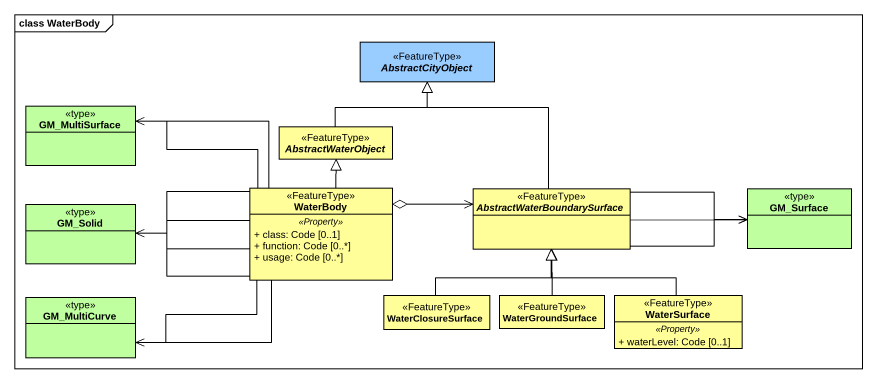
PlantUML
@startuml
mainframe class WaterBody
hide circle
hide empty members
skinparam classAttributeIconSize 0
abstract class AbstractCityObject <<FeatureType>> #99CCFF
class GM_MultiSurface <<type>> #C0FFA0
abstract class AbstractWaterObject <<FeatureType>> #FFFE99
class GM_Solid <<type>> #C0FFA0
class WaterBody <<FeatureType>> #FFFE99 {
  .. <<Property>> ..
  + class: Code [0..1]
  + function: Code [0..*]
  + usage: Code [0..*]
}
abstract class AbstractWaterBoundarySurface <<FeatureType>> #FFFE99
class GM_Surface <<type>> #C0FFA0
class GM_MultiCurve <<type>> #C0FFA0
class WaterClosureSurface <<FeatureType>> #FFFE99
class WaterGroundSurface <<FeatureType>> #FFFE99
class WaterSurface <<FeatureType>> #FFFE99 {
  .. <<Property>> ..
  + waterLevel: Code [0..1]
}
AbstractWaterObject -up-|> AbstractCityObject
WaterBody -left-> GM_MultiSurface
WaterBody -left-> GM_MultiSurface
WaterBody -up-|> AbstractWaterObject
WaterBody -left-> GM_Solid
WaterBody -left-> GM_Solid
WaterBody -left-> GM_Solid
WaterBody -left-> GM_Solid
WaterBody -left-> GM_MultiCurve
WaterBody -left-> GM_MultiCurve
AbstractWaterBoundarySurface -up-|> AbstractCityObject
AbstractWaterBoundarySurface <-left-o WaterBody
AbstractWaterBoundarySurface -right-> GM_Surface
AbstractWaterBoundarySurface -right-> GM_Surface
AbstractWaterBoundarySurface -right-> GM_Surface
WaterClosureSurface -up-|> AbstractWaterBoundarySurface
WaterGroundSurface -up-|> AbstractWaterBoundarySurface
WaterSurface -up-|> AbstractWaterBoundarySurface
@enduml
